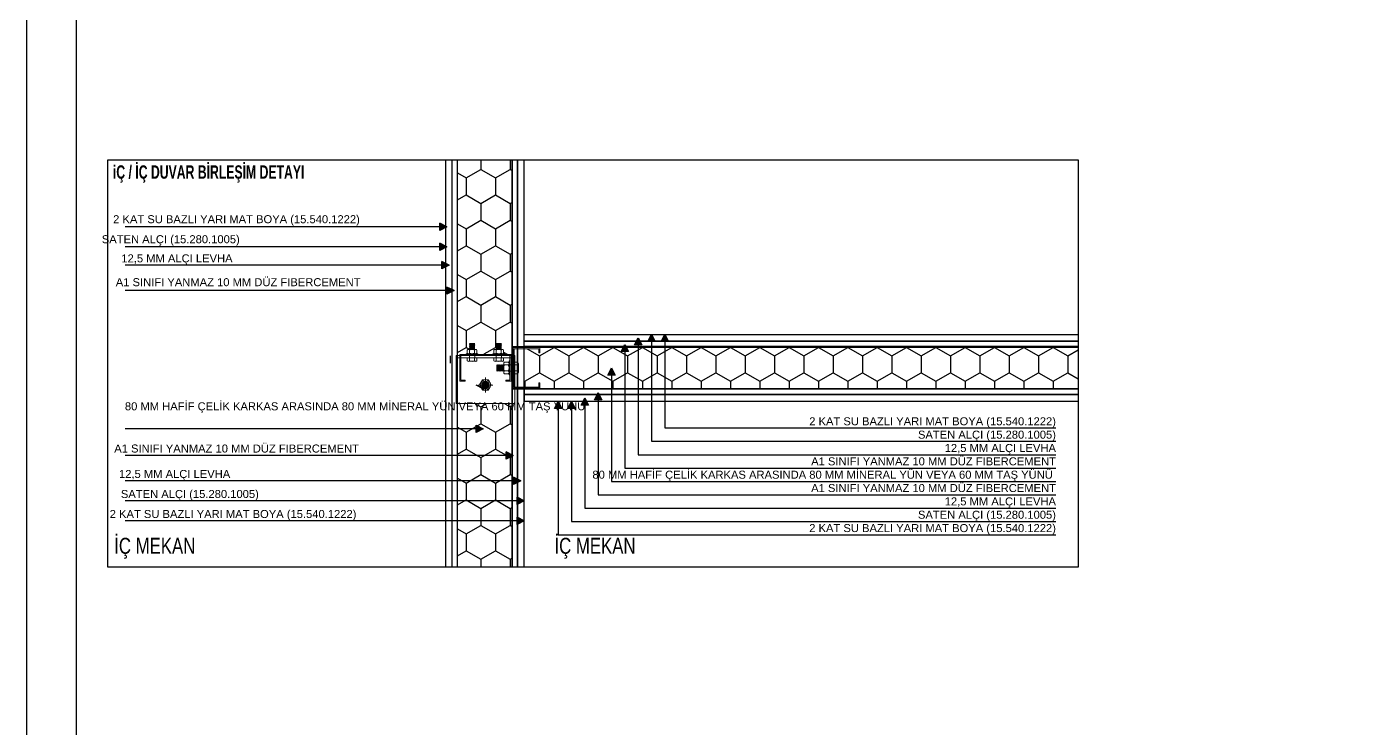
# Model space of a CAD drawing. Header units: centimetres. Extents: x -373760 to 14750, y -122502 to 29584.
# Drawn here: x -182437 to -178433, y -75010 to -72890 of the extents above; entities that cross this region are included whole.
import ezdxf
from ezdxf.enums import TextEntityAlignment as Align

# ---------------------------------------------------------------- set-up
doc = ezdxf.new("R2010")
doc.units = ezdxf.units.CM
doc.linetypes.add('HIDDEN2', pattern=[0.1875, 0.125, -0.0625])
for name, color, linetype in [('02-KR', 130, 'Continuous'), ('CER', 4, 'Continuous'), ('Tarama', 253, 'Continuous')]:
    doc.layers.add(name, color=color, linetype=linetype)
for name, color, linetype, lineweight in [('Bolt', 7, 'Continuous', 0), ('fibercement', 101, 'Continuous', 0), ('Part', 1, 'Continuous', 0), ('Part_Hidden', 7, 'Continuous', 0), ('YAZI', 5, 'Continuous', 0), ('Z-DIMENSIONS', 1, 'Continuous', 0)]:
    doc.layers.add(name, color=color, linetype=linetype, lineweight=lineweight)
doc.styles.add('ROMANS', font='', dxfattribs={"width": 0.8})
doc.styles.add('TROMANS', font='arial.ttf', dxfattribs={"width": 0.75})
doc.styles.add('YAZI', font='arial.ttf', dxfattribs={"height": 34})
doc.styles.get('ROMANS').set_extended_font_data('VNI-Avo')

# ---------------------------------------------------------------- blocks, each defined once
blk = doc.blocks.new('*A499')
at = {"layer": 'Bolt'}
blk.add_hatch(color=256, dxfattribs=at).paths.add_polyline_path([(109.1, 229.4), (109.1, 229.5), (109.1, 229.6), (109.1, 229.7), (109.1, 229.8), (109.1, 229.9), (109.2, 229.9), (109.2, 230), (109.2, 230.1), (109.2, 230.2), (109.2, 230.3), (109.2, 230.4), (109.2, 230.5), (109.2, 230.5), (109.2, 230.6), (109.3, 230.7), (109.3, 230.8), (109.3, 230.9), (109.3, 231), (109.3, 231), (109.4, 231.1), (109.4, 231.2), (109.4, 231.3), (109.4, 231.4), (109.5, 231.5), (109.5, 231.5), (109.5, 231.6), (109.5, 231.7), (109.6, 231.8), (109.6, 231.9), (109.6, 231.9), (109.7, 232), (109.7, 232.1), (109.7, 232.2), (109.8, 232.3), (109.8, 232.3), (109.8, 232.4), (109.9, 232.5), (109.9, 232.6), (110, 232.6), (110, 232.7), (110, 232.8), (110.1, 232.9), (110.1, 232.9), (110.2, 233), (110.2, 233.1), (110.3, 233.2), (110.3, 233.2), (110.4, 233.3), (110.4, 233.4), (110.5, 233.4), (110.5, 233.5), (110.6, 233.6), (110.6, 233.7), (110.7, 233.7), (110.7, 233.8), (110.8, 233.9), (110.8, 233.9), (110.9, 234), (110.9, 234), (111, 234.1), (111.1, 234.2), (111.1, 234.2), (111.2, 234.3), (111.2, 234.4), (111.3, 234.4), (111.4, 234.5), (111.4, 234.5), (111.5, 234.6), (111.6, 234.6), (111.6, 234.7), (111.7, 234.8), (111.8, 234.8), (111.8, 234.9), (111.9, 234.9), (112, 235), (112, 235), (112.1, 235.1), (112.2, 235.1), (112.2, 235.2), (112.3, 235.2), (112.4, 235.3), (112.5, 235.3), (112.5, 235.4), (112.6, 235.4), (112.7, 235.4), (112.8, 235.5), (112.8, 235.5), (112.9, 235.6), (113, 235.6), (113.1, 235.6), (113.1, 235.7), (113.2, 235.7), (113.3, 235.7), (113.4, 235.8), (113.4, 235.8), (113.5, 235.8), (113.6, 235.9), (113.7, 235.9), (113.8, 235.9), (113.9, 236), (113.9, 236), (114, 236), (114.1, 236), (114.2, 236.1), (114.3, 236.1), (114.3, 236.1), (114.4, 236.1), (114.5, 236.2), (114.6, 236.2), (114.7, 236.2), (114.8, 236.2), (114.8, 236.2), (114.9, 236.2), (115, 236.3), (115.1, 236.3), (115.2, 236.3), (115.3, 236.3), (115.4, 236.3), (115.4, 236.3), (115.5, 236.3), (115.6, 236.3), (115.7, 236.3), (115.8, 236.3), (115.9, 236.3), (116, 236.3), (116, 236.3), (116.1, 236.3), (116.2, 236.3), (116.3, 236.3), (116.4, 236.3), (116.5, 236.3), (116.6, 236.3), (116.6, 236.3), (116.7, 236.3), (116.8, 236.3), (116.9, 236.3), (117, 236.3), (117.1, 236.3), (117.2, 236.3), (117.2, 236.3), (117.3, 236.2), (117.4, 236.2), (117.5, 236.2), (117.6, 236.2), (117.7, 236.2), (117.7, 236.2), (117.8, 236.1), (117.9, 236.1), (118, 236.1), (118.1, 236.1), (118.2, 236), (118.2, 236), (118.3, 236), (118.4, 236), (118.5, 235.9), (118.6, 235.9), (118.6, 235.9), (118.7, 235.8), (118.8, 235.8), (118.9, 235.8), (119, 235.7), (119, 235.7), (119.1, 235.7), (119.2, 235.6), (119.3, 235.6), (119.4, 235.6), (119.4, 235.5), (119.5, 235.5), (119.6, 235.4), (119.7, 235.4), (119.7, 235.4), (119.8, 235.3), (119.9, 235.3), (119.9, 235.2), (120, 235.2), (120.1, 235.1), (120.2, 235.1), (120.2, 235), (120.3, 235), (120.4, 234.9), (120.4, 234.9), (120.5, 234.8), (120.6, 234.8), (120.6, 234.7), (120.7, 234.6), (120.8, 234.6), (120.8, 234.5), (120.9, 234.5), (121, 234.4), (121, 234.4), (121.1, 234.3), (121.1, 234.2), (121.2, 234.2), (121.3, 234.1), (121.3, 234), (121.4, 234), (121.4, 233.9), (121.5, 233.9), (121.5, 233.8), (121.6, 233.7), (121.6, 233.7), (121.7, 233.6), (121.8, 233.5), (121.8, 233.4), (121.9, 233.4), (121.9, 233.3), (121.9, 233.2), (122, 233.2), (122, 233.1), (122.1, 233), (122.1, 232.9), (122.2, 232.9), (122.2, 232.8), (122.3, 232.7), (122.3, 232.6), (122.3, 232.6), (122.4, 232.5), (122.4, 232.4), (122.5, 232.3), (122.5, 232.3), (122.5, 232.2), (122.6, 232.1), (122.6, 232), (122.6, 231.9), (122.7, 231.9), (122.7, 231.8), (122.7, 231.7), (122.7, 231.6), (122.8, 231.5), (122.8, 231.5), (122.8, 231.4), (122.9, 231.3), (122.9, 231.2), (122.9, 231.1), (122.9, 231), (122.9, 231), (123, 230.9), (123, 230.8), (123, 230.7), (123, 230.6), (123, 230.5), (123, 230.5), (123.1, 230.4), (123.1, 230.3), (123.1, 230.2), (123.1, 230.1), (123.1, 230), (123.1, 229.9), (123.1, 229.9), (123.1, 229.8), (123.1, 229.7), (123.1, 229.6), (123.1, 229.5), (123.1, 229.4), (123.1, 229.3), (123.1, 229.3), (123.1, 229.2), (123.1, 229.1), (123.1, 229), (123.1, 228.9), (123.1, 228.8), (123.1, 228.7), (123.1, 228.7), (123.1, 228.6), (123.1, 228.5), (123.1, 228.4), (123.1, 228.3), (123, 228.2), (123, 228.2), (123, 228.1), (123, 228), (123, 227.9), (123, 227.8), (122.9, 227.7), (122.9, 227.6), (122.9, 227.6), (122.9, 227.5), (122.9, 227.4), (122.8, 227.3), (122.8, 227.2), (122.8, 227.2), (122.7, 227.1), (122.7, 227), (122.7, 226.9), (122.7, 226.8), (122.6, 226.7), (122.6, 226.7), (122.6, 226.6), (122.5, 226.5), (122.5, 226.4), (122.5, 226.4), (122.4, 226.3), (122.4, 226.2), (122.3, 226.1), (122.3, 226), (122.3, 226), (122.2, 225.9), (122.2, 225.8), (122.1, 225.7), (122.1, 225.7), (122, 225.6), (122, 225.5), (121.9, 225.5), (121.9, 225.4), (121.9, 225.3), (121.8, 225.2), (121.8, 225.2), (121.7, 225.1), (121.6, 225), (121.6, 225), (121.5, 224.9), (121.5, 224.8), (121.4, 224.8), (121.4, 224.7), (121.3, 224.6), (121.3, 224.6), (121.2, 224.5), (121.1, 224.5), (121.1, 224.4), (121, 224.3), (121, 224.3), (120.9, 224.2), (120.8, 224.2), (120.8, 224.1), (120.7, 224), (120.6, 224), (120.6, 223.9), (120.5, 223.9), (120.4, 223.8), (120.4, 223.8), (120.3, 223.7), (120.2, 223.7), (120.2, 223.6), (120.1, 223.6), (120, 223.5), (119.9, 223.5), (119.9, 223.4), (119.8, 223.4), (119.7, 223.3), (119.7, 223.3), (119.6, 223.3), (119.5, 223.2), (119.4, 223.2), (119.4, 223.1), (119.3, 223.1), (119.2, 223.1), (119.1, 223), (119, 223), (119, 222.9), (118.9, 222.9), (118.8, 222.9), (118.7, 222.8), (118.6, 222.8), (118.6, 222.8), (118.5, 222.8), (118.4, 222.7), (118.3, 222.7), (118.2, 222.7), (118.2, 222.6), (118.1, 222.6), (118, 222.6), (117.9, 222.6), (117.8, 222.6), (117.7, 222.5), (117.7, 222.5), (117.6, 222.5), (117.5, 222.5), (117.4, 222.5), (117.3, 222.4), (117.2, 222.4), (117.2, 222.4), (117.1, 222.4), (117, 222.4), (116.9, 222.4), (116.8, 222.4), (116.7, 222.4), (116.6, 222.4), (116.6, 222.4), (116.5, 222.4), (116.4, 222.4), (116.3, 222.3), (116.2, 222.3), (116.1, 222.3), (116, 222.3), (116, 222.3), (115.9, 222.4), (115.8, 222.4), (115.7, 222.4), (115.6, 222.4), (115.5, 222.4), (115.4, 222.4), (115.4, 222.4), (115.3, 222.4), (115.2, 222.4), (115.1, 222.4), (115, 222.4), (114.9, 222.4), (114.8, 222.5), (114.8, 222.5), (114.7, 222.5), (114.6, 222.5), (114.5, 222.5), (114.4, 222.6), (114.3, 222.6), (114.3, 222.6), (114.2, 222.6), (114.1, 222.6), (114, 222.7), (113.9, 222.7), (113.9, 222.7), (113.8, 222.8), (113.7, 222.8), (113.6, 222.8), (113.5, 222.8), (113.4, 222.9), (113.4, 222.9), (113.3, 222.9), (113.2, 223), (113.1, 223), (113.1, 223.1), (113, 223.1), (112.9, 223.1), (112.8, 223.2), (112.8, 223.2), (112.7, 223.3), (112.6, 223.3), (112.5, 223.3), (112.5, 223.4), (112.4, 223.4), (112.3, 223.5), (112.2, 223.5), (112.2, 223.6), (112.1, 223.6), (112, 223.7), (112, 223.7), (111.9, 223.8), (111.8, 223.8), (111.8, 223.9), (111.7, 223.9), (111.6, 224), (111.6, 224), (111.5, 224.1), (111.4, 224.2), (111.4, 224.2), (111.3, 224.3), (111.2, 224.3), (111.2, 224.4), (111.1, 224.5), (111.1, 224.5), (111, 224.6), (110.9, 224.6), (110.9, 224.7), (110.8, 224.8), (110.8, 224.8), (110.7, 224.9), (110.7, 225), (110.6, 225), (110.6, 225.1), (110.5, 225.2), (110.5, 225.2), (110.4, 225.3), (110.4, 225.4), (110.3, 225.5), (110.3, 225.5), (110.2, 225.6), (110.2, 225.7), (110.1, 225.7), (110.1, 225.8), (110, 225.9), (110, 226), (110, 226), (109.9, 226.1), (109.9, 226.2), (109.8, 226.3), (109.8, 226.4), (109.8, 226.4), (109.7, 226.5), (109.7, 226.6), (109.7, 226.7), (109.6, 226.7), (109.6, 226.8), (109.6, 226.9), (109.5, 227), (109.5, 227.1), (109.5, 227.2), (109.5, 227.2), (109.4, 227.3), (109.4, 227.4), (109.4, 227.5), (109.4, 227.6), (109.3, 227.6), (109.3, 227.7), (109.3, 227.8), (109.3, 227.9), (109.3, 228), (109.2, 228.1), (109.2, 228.2), (109.2, 228.2), (109.2, 228.3), (109.2, 228.4), (109.2, 228.5), (109.2, 228.6), (109.2, 228.7), (109.2, 228.7), (109.1, 228.8), (109.1, 228.9), (109.1, 229), (109.1, 229.1), (109.1, 229.2), (109.1, 229.3), (109.1, 229.3)], flags=17)
at = {"layer": 'Bolt', "linetype": 'Continuous', "lineweight": 0}
for p, q in [((102.1, 229.3), (130.1, 229.3)), ((116.1, 215.3), (116.1, 243.3))]:
    blk.add_line(p, q, dxfattribs=at)
blk = doc.blocks.new('ankraj-1')
at = {"layer": 'Bolt', "color": 4}
for p, q in [((2206679.8, -2606756.1), (2206689.8, -2606756.1)), ((2206679.8, -2606756.1), (2206680.6, -2606756.7)), ((2206689.8, -2606757.4), (2206679.8, -2606756.1)), ((2206688.9, -2606756.7), (2206684.8, -2606756.1)), ((2206688.9, -2606756.7), (2206689.8, -2606756.1)), ((2206729.8, -2606756.1), (2206739.8, -2606756.1)), ((2206729.8, -2606756.1), (2206730.6, -2606756.7)), ((2206739.8, -2606757.4), (2206729.8, -2606756.1)), ((2206738.9, -2606756.7), (2206734.8, -2606756.1)), ((2206738.9, -2606756.7), (2206739.8, -2606756.1)), ((2206673.9, -2606775.3), (2206695.6, -2606775.3)), ((2206673.9, -2606776.6), (2206673.9, -2606775.3)), ((2206673.9, -2606776.6), (2206695.6, -2606776.6)), ((2206675.6, -2606774), (2206675.6, -2606768.1)), ((2206677.9, -2606766.9), (2206691.7, -2606766.9)), ((2206677.9, -2606766.9), (2206691.7, -2606766.9)), ((2206677.9, -2606775.2), (2206691.7, -2606775.2)), ((2206680.6, -2606756.7), (2206679.8, -2606757.4)), ((2206679.8, -2606757.4), (2206680.6, -2606758.1)), ((2206679.8, -2606757.4), (2206689.8, -2606758.7)), ((2206680.6, -2606758.1), (2206679.8, -2606758.7)), ((2206679.8, -2606758.7), (2206680.6, -2606759.4)), ((2206689.8, -2606760.1), (2206679.8, -2606758.7)), ((2206680.6, -2606759.4), (2206679.8, -2606760.1)), ((2206679.8, -2606760.1), (2206680.6, -2606760.7)), ((2206679.8, -2606760.1), (2206689.8, -2606761.4)), ((2206680.6, -2606760.7), (2206679.8, -2606761.4)), ((2206679.8, -2606761.4), (2206680.6, -2606762.1)), ((2206689.8, -2606762.7), (2206679.8, -2606761.4)), ((2206680.6, -2606762.1), (2206679.8, -2606762.7)), ((2206679.8, -2606762.7), (2206680.6, -2606763.4)), ((2206679.8, -2606762.7), (2206689.8, -2606764.1)), ((2206680.6, -2606763.4), (2206679.8, -2606764.1)), ((2206679.8, -2606764.1), (2206680.6, -2606764.7)), ((2206689.8, -2606765.4), (2206679.8, -2606764.1)), ((2206680.6, -2606764.7), (2206679.8, -2606765.4)), ((2206679.8, -2606765.4), (2206680.6, -2606766.1)), ((2206679.8, -2606765.4), (2206689.8, -2606766.7)), ((2206680.6, -2606766.1), (2206679.8, -2606766.7)), ((2206679.8, -2606766.7), (2206680, -2606766.9)), ((2206679.8, -2606775.3), (2206679.8, -2606775.2)), ((2206679.8, -2606782.6), (2206679.8, -2606776.6)), ((2206680.2, -2606774), (2206680.2, -2606768.1)), ((2206680.6, -2606756.7), (2206688.9, -2606758.1)), ((2206688.9, -2606759.4), (2206680.6, -2606758.1)), ((2206680.6, -2606759.4), (2206688.9, -2606760.7)), ((2206688.9, -2606762.1), (2206680.6, -2606760.7)), ((2206680.6, -2606762.1), (2206688.9, -2606763.4)), ((2206688.9, -2606764.7), (2206680.6, -2606763.4)), ((2206680.6, -2606764.7), (2206688.9, -2606766.1)), ((2206680.6, -2606766.1), (2206685.8, -2606766.9)), ((2206688.9, -2606756.7), (2206689.8, -2606757.4)), ((2206689.8, -2606757.4), (2206688.9, -2606758.1)), ((2206688.9, -2606758.1), (2206689.8, -2606758.7)), ((2206689.8, -2606758.7), (2206688.9, -2606759.4)), ((2206688.9, -2606759.4), (2206689.8, -2606760.1)), ((2206689.8, -2606760.1), (2206688.9, -2606760.7)), ((2206688.9, -2606760.7), (2206689.8, -2606761.4)), ((2206689.8, -2606761.4), (2206688.9, -2606762.1)), ((2206688.9, -2606762.1), (2206689.8, -2606762.7)), ((2206689.8, -2606762.7), (2206688.9, -2606763.4)), ((2206688.9, -2606763.4), (2206689.8, -2606764.1)), ((2206689.8, -2606764.1), (2206688.9, -2606764.7)), ((2206688.9, -2606764.7), (2206689.8, -2606765.4)), ((2206689.8, -2606765.4), (2206688.9, -2606766.1)), ((2206688.9, -2606766.1), (2206689.8, -2606766.7)), ((2206689.4, -2606768.1), (2206689.4, -2606774)), ((2206689.8, -2606766.7), (2206689.6, -2606766.9)), ((2206689.8, -2606775.3), (2206689.8, -2606775.2)), ((2206689.8, -2606782.6), (2206689.8, -2606776.6)), ((2206693.9, -2606768.1), (2206693.9, -2606774)), ((2206695.6, -2606776.6), (2206695.6, -2606775.3)), ((2206723.9, -2606775.3), (2206745.6, -2606775.3)), ((2206723.9, -2606776.6), (2206723.9, -2606775.3)), ((2206723.9, -2606776.6), (2206745.6, -2606776.6)), ((2206725.6, -2606774), (2206725.6, -2606768.1)), ((2206727.9, -2606766.9), (2206741.7, -2606766.9)), ((2206727.9, -2606766.9), (2206741.7, -2606766.9)), ((2206727.9, -2606775.2), (2206741.7, -2606775.2)), ((2206730.6, -2606756.7), (2206729.8, -2606757.4)), ((2206729.8, -2606757.4), (2206730.6, -2606758.1)), ((2206729.8, -2606757.4), (2206739.8, -2606758.7)), ((2206730.6, -2606758.1), (2206729.8, -2606758.7)), ((2206729.8, -2606758.7), (2206730.6, -2606759.4)), ((2206739.8, -2606760.1), (2206729.8, -2606758.7)), ((2206730.6, -2606759.4), (2206729.8, -2606760.1)), ((2206729.8, -2606760.1), (2206730.6, -2606760.7)), ((2206729.8, -2606760.1), (2206739.8, -2606761.4)), ((2206730.6, -2606760.7), (2206729.8, -2606761.4)), ((2206729.8, -2606761.4), (2206730.6, -2606762.1)), ((2206739.8, -2606762.7), (2206729.8, -2606761.4)), ((2206730.6, -2606762.1), (2206729.8, -2606762.7)), ((2206729.8, -2606762.7), (2206730.6, -2606763.4)), ((2206729.8, -2606762.7), (2206739.8, -2606764.1)), ((2206730.6, -2606763.4), (2206729.8, -2606764.1)), ((2206729.8, -2606764.1), (2206730.6, -2606764.7)), ((2206739.8, -2606765.4), (2206729.8, -2606764.1)), ((2206730.6, -2606764.7), (2206729.8, -2606765.4)), ((2206729.8, -2606765.4), (2206730.6, -2606766.1)), ((2206729.8, -2606765.4), (2206739.8, -2606766.7)), ((2206730.6, -2606766.1), (2206729.8, -2606766.7)), ((2206729.8, -2606766.7), (2206730, -2606766.9)), ((2206729.8, -2606775.3), (2206729.8, -2606775.2)), ((2206729.8, -2606782.6), (2206729.8, -2606776.6)), ((2206730.2, -2606774), (2206730.2, -2606768.1)), ((2206730.6, -2606756.7), (2206738.9, -2606758.1)), ((2206738.9, -2606759.4), (2206730.6, -2606758.1)), ((2206730.6, -2606759.4), (2206738.9, -2606760.7)), ((2206738.9, -2606762.1), (2206730.6, -2606760.7)), ((2206730.6, -2606762.1), (2206738.9, -2606763.4)), ((2206738.9, -2606764.7), (2206730.6, -2606763.4)), ((2206730.6, -2606764.7), (2206738.9, -2606766.1)), ((2206730.6, -2606766.1), (2206735.8, -2606766.9)), ((2206738.9, -2606756.7), (2206739.8, -2606757.4)), ((2206739.8, -2606757.4), (2206738.9, -2606758.1)), ((2206738.9, -2606758.1), (2206739.8, -2606758.7)), ((2206739.8, -2606758.7), (2206738.9, -2606759.4)), ((2206738.9, -2606759.4), (2206739.8, -2606760.1)), ((2206739.8, -2606760.1), (2206738.9, -2606760.7)), ((2206738.9, -2606760.7), (2206739.8, -2606761.4)), ((2206739.8, -2606761.4), (2206738.9, -2606762.1)), ((2206738.9, -2606762.1), (2206739.8, -2606762.7)), ((2206739.8, -2606762.7), (2206738.9, -2606763.4)), ((2206738.9, -2606763.4), (2206739.8, -2606764.1)), ((2206739.8, -2606764.1), (2206738.9, -2606764.7)), ((2206738.9, -2606764.7), (2206739.8, -2606765.4)), ((2206739.8, -2606765.4), (2206738.9, -2606766.1)), ((2206738.9, -2606766.1), (2206739.8, -2606766.7)), ((2206739.4, -2606768.1), (2206739.4, -2606774)), ((2206739.8, -2606766.7), (2206739.6, -2606766.9)), ((2206739.8, -2606775.3), (2206739.8, -2606775.2)), ((2206739.8, -2606782.6), (2206739.8, -2606776.6)), ((2206743.9, -2606768.1), (2206743.9, -2606774)), ((2206745.6, -2606776.6), (2206745.6, -2606775.3)), ((2206675.6, -2606788.1), (2206675.6, -2606782.6)), ((2206675.6, -2606782.6), (2206693.9, -2606782.6)), ((2206677.9, -2606789.3), (2206691.7, -2606789.3)), ((2206680.2, -2606788.1), (2206680.2, -2606782.6)), ((2206689.4, -2606788.1), (2206689.4, -2606782.6)), ((2206693.9, -2606782.6), (2206693.9, -2606788.1)), ((2206725.6, -2606788.1), (2206725.6, -2606782.6)), ((2206725.6, -2606782.6), (2206743.9, -2606782.6)), ((2206727.9, -2606789.3), (2206741.7, -2606789.3)), ((2206730.2, -2606788.1), (2206730.2, -2606782.6)), ((2206739.4, -2606788.1), (2206739.4, -2606782.6)), ((2206743.9, -2606782.6), (2206743.9, -2606788.1))]:
    blk.add_line(p, q, dxfattribs=at)
at = {"layer": 'Bolt', "color": 2}
blk.add_lwpolyline([(2206704.3, -2606824.1), (2206698.8, -2606833.6), (2206704.3, -2606843.2), (2206715.3, -2606843.2), (2206720.8, -2606833.6), (2206715.3, -2606824.1)], close=True, dxfattribs=at)
for radius in [9.53, 5.5]:
    blk.add_circle((2206709.8, -2606833.6), radius, dxfattribs=at)
at = {"layer": 'Bolt', "color": 2, "linetype": 'Continuous', "lineweight": 0}
blk.add_circle((2206709.8, -2606833.6), 7, dxfattribs=at)
at = {"layer": 'Bolt', "color": 4}
for centre, radius, start, end in [((2206677.9, -2606769.6), 2.73, 32.7791, 147.2209), ((2206677.9, -2606772.5), 2.73, 212.7791, 327.2209), ((2206684.8, -2606775.9), 9.03, 59.4898, 120.5102), ((2206684.8, -2606766.2), 9.03, 239.4898, 300.5102), ((2206691.7, -2606769.6), 2.73, 32.7791, 147.2209), ((2206691.7, -2606772.5), 2.73, 212.7791, 327.2209), ((2206727.9, -2606769.6), 2.73, 32.7791, 147.2209), ((2206727.9, -2606772.5), 2.73, 212.7791, 327.2209), ((2206734.8, -2606775.9), 9.03, 59.4898, 120.5102), ((2206734.8, -2606766.2), 9.03, 239.4898, 300.5102), ((2206741.7, -2606769.6), 2.73, 32.7791, 147.2209), ((2206741.7, -2606772.5), 2.73, 212.7791, 327.2209), ((2206677.9, -2606786.6), 2.73, 212.7791, 327.2209), ((2206684.8, -2606780.3), 9.03, 239.4898, 300.5102), ((2206691.7, -2606786.6), 2.73, 212.7791, 327.2209), ((2206727.9, -2606786.6), 2.73, 212.7791, 327.2209), ((2206734.8, -2606780.3), 9.03, 239.4898, 300.5102), ((2206741.7, -2606786.6), 2.73, 212.7791, 327.2209)]:
    blk.add_arc(centre, radius, start, end, dxfattribs=at)
at = {"layer": 'Bolt', "color": 2}
for start, end in [(30, 150), (210, 330)]:
    blk.add_arc((2206709.8, -2606833.6), 6, start, end, dxfattribs=at)
at = {"layer": 'Part', "color": 11, "linetype": 'Continuous', "lineweight": 9}
for p, q in [((2206654.8, -2606778.6), (2206654.8, -2606868.6)), ((2206764.8, -2606778.6), (2206654.8, -2606778.6)), ((2206764.8, -2606868.6), (2206764.8, -2606778.6)), ((2206654.8, -2606868.6), (2206764.8, -2606868.6))]:
    blk.add_line(p, q, dxfattribs=at)
at = {"layer": 'Part_Hidden', "color": 20, "linetype": 'HIDDEN2', "lineweight": 9}
blk.add_line((2206654.8, -2606782.6), (2206764.8, -2606782.6), dxfattribs=at)
at = {"lineweight": 0}
blk.add_blockref('*A499', (2206593.7, -2607063), dxfattribs=at)

msp = doc.modelspace()

# ---------------------------------------------------------------- hatches: boundary and pattern name
h = msp.add_hatch(color=256)
h.dxf.hatch_style = 1
h.paths.add_polyline_path([(-181187.59, -73483.81), (-181187.59, -73505.66), (-181175.19, -73499.34), (-181180.55, -73487.4)])
h.paths.add_polyline_path([(-181180.55, -73487.4), (-181175.19, -73499.34), (-181166.17, -73494.74)])
h = msp.add_hatch(color=256)
h.dxf.hatch_style = 1
h.paths.add_polyline_path([(-181187.59, -73544.27), (-181187.59, -73566.12), (-181175.19, -73559.8), (-181180.55, -73547.86)])
h.paths.add_polyline_path([(-181180.55, -73547.86), (-181175.19, -73559.8), (-181166.17, -73555.2)])
h = msp.add_hatch(color=256)
h.dxf.hatch_style = 1
h.paths.add_polyline_path([(-181181.31, -73600.09), (-181181.31, -73621.94), (-181168.9, -73615.62), (-181174.27, -73603.68)])
h.paths.add_polyline_path([(-181174.27, -73603.68), (-181168.9, -73615.62), (-181159.89, -73611.02)])
h = msp.add_hatch(color=256)
h.dxf.hatch_style = 1
h.paths.add_polyline_path([(-181166.37, -73676.88), (-181166.37, -73698.74), (-181153.96, -73692.41), (-181159.33, -73680.48)])
h.paths.add_polyline_path([(-181159.33, -73680.48), (-181153.96, -73692.41), (-181144.95, -73687.81)])
h = msp.add_hatch(color=256)
h.dxf.hatch_style = 1
h.paths.add_polyline_path([(-180639.76, -73871.97), (-180617.9, -73871.97), (-180624.23, -73859.57), (-180636.17, -73864.93)])
h.paths.add_polyline_path([(-180636.17, -73864.93), (-180624.23, -73859.57), (-180628.83, -73850.55)])
h = msp.add_hatch(color=256)
h.dxf.hatch_style = 1
h.paths.add_polyline_path([(-180599.45, -73851.82), (-180577.6, -73851.82), (-180583.93, -73839.42), (-180595.86, -73844.78)])
h.paths.add_polyline_path([(-180595.86, -73844.78), (-180583.93, -73839.42), (-180588.53, -73830.4)])
h = msp.add_hatch(color=256)
h.dxf.hatch_style = 1
h.paths.add_polyline_path([(-180559.15, -73841.74), (-180537.29, -73841.74), (-180543.62, -73829.34), (-180555.56, -73834.7)])
h.paths.add_polyline_path([(-180555.56, -73834.7), (-180543.62, -73829.34), (-180548.22, -73820.32)])
h = msp.add_hatch(color=256)
h.dxf.hatch_style = 1
h.paths.add_polyline_path([(-180518.84, -73841.74), (-180496.99, -73841.74), (-180503.31, -73829.34), (-180515.25, -73834.7)])
h.paths.add_polyline_path([(-180515.25, -73834.7), (-180503.31, -73829.34), (-180507.91, -73820.32)])
h = msp.add_hatch(color=256)
h.dxf.hatch_style = 1
h.paths.add_polyline_path([(-180680.07, -73942.51), (-180658.21, -73942.51), (-180664.54, -73930.11), (-180676.48, -73935.47)])
h.paths.add_polyline_path([(-180676.48, -73935.47), (-180664.54, -73930.11), (-180669.14, -73921.09)])
h = msp.add_hatch(color=256)
h.dxf.hatch_style = 1
h.paths.add_polyline_path([(-180760.68, -74033.2), (-180738.82, -74033.2), (-180745.15, -74020.79), (-180757.09, -74026.16)])
h.paths.add_polyline_path([(-180757.09, -74026.16), (-180745.15, -74020.79), (-180749.75, -74011.78)])
h = msp.add_hatch(color=256)
h.dxf.hatch_style = 1
h.paths.add_polyline_path([(-180720.37, -74017.08), (-180698.52, -74017.08), (-180704.85, -74004.67), (-180716.78, -74010.04)])
h.paths.add_polyline_path([(-180716.78, -74010.04), (-180704.85, -74004.67), (-180709.45, -73995.66)])
h = msp.add_hatch(color=256)
h.dxf.hatch_style = 1
h.paths.add_polyline_path([(-180841.29, -74043.27), (-180819.44, -74043.27), (-180825.76, -74030.87), (-180837.7, -74036.24)])
h.paths.add_polyline_path([(-180837.7, -74036.24), (-180825.76, -74030.87), (-180830.36, -74021.86)])
h = msp.add_hatch(color=256)
h.dxf.hatch_style = 1
h.paths.add_polyline_path([(-180800.99, -74043.27), (-180779.13, -74043.27), (-180785.46, -74030.87), (-180797.39, -74036.24)])
h.paths.add_polyline_path([(-180797.39, -74036.24), (-180785.46, -74030.87), (-180790.06, -74021.86)])
h = msp.add_hatch(color=256)
h.dxf.hatch_style = 1
h.paths.add_polyline_path([(-181078.46, -74094.2), (-181078.46, -74116.06), (-181066.06, -74109.73), (-181071.42, -74097.8)])
h.paths.add_polyline_path([(-181071.42, -74097.8), (-181066.06, -74109.73), (-181057.04, -74105.13)])
h = msp.add_hatch(color=256)
h.dxf.hatch_style = 1
h.paths.add_polyline_path([(-180987.27, -74174.34), (-180987.27, -74196.19), (-180974.87, -74189.87), (-180980.23, -74177.93)])
h.paths.add_polyline_path([(-180980.23, -74177.93), (-180974.87, -74189.87), (-180965.85, -74185.27)])
h = msp.add_hatch(color=256)
h.dxf.hatch_style = 1
h.paths.add_polyline_path([(-180964.74, -74251.13), (-180964.74, -74272.99), (-180952.34, -74266.66), (-180957.7, -74254.73)])
h.paths.add_polyline_path([(-180957.7, -74254.73), (-180952.34, -74266.66), (-180943.32, -74262.06)])
h = msp.add_hatch(color=256)
h.dxf.hatch_style = 1
h.paths.add_polyline_path([(-180954.62, -74311.59), (-180954.62, -74333.45), (-180942.22, -74327.12), (-180947.58, -74315.18)])
h.paths.add_polyline_path([(-180947.58, -74315.18), (-180942.22, -74327.12), (-180933.2, -74322.52)])
h = msp.add_hatch(color=256)
h.dxf.hatch_style = 1
h.paths.add_polyline_path([(-180954.62, -74372.05), (-180954.62, -74393.91), (-180942.22, -74387.58), (-180947.58, -74375.64)])
h.paths.add_polyline_path([(-180947.58, -74375.64), (-180942.22, -74387.58), (-180933.2, -74382.98)])
at = {"layer": 'Tarama', "ltscale": 3}
h = msp.add_hatch(dxfattribs=at)
h.set_pattern_fill('HONEY', color=256, scale=16.122465, angle=270)
h.set_pattern_definition([(270, (-232221.454, -64978.03), (44.330823, -76.78324), [51.18883, -102.37765]), (30, (-232221.454, -64978.03), (44.330824, 76.78324), [51.18883, -102.37765]), (330, (-232221.454, -64978.03), (88.661647, -2e-07), [-102.37765, 51.18883])])
h.paths.add_polyline_path([(-180628.83, -73871.97), (-180639.76, -73871.97), (-180633.15, -73859.02), (-180885.64, -73859.02), (-180885.64, -73875.95), (-180888.86, -73875.95), (-180888.86, -73863.05), (-180933.2, -73863.05), (-180933.2, -73979.13), (-180888.86, -73979.13), (-180888.86, -73966.23), (-180885.64, -73966.23), (-180885.64, -73983.16), (-180669.14, -73983.16), (-180669.14, -73942.51), (-180680.07, -73942.51), (-180669.14, -73921.09), (-180658.21, -73942.51), (-180669.14, -73942.51), (-180669.14, -73983.16), (-180628.83, -73983.16)])
h.paths.add_polyline_path([(-180588.53, -73859.02), (-180624.51, -73859.02), (-180617.9, -73871.97), (-180628.83, -73871.97), (-180628.83, -73983.16), (-180588.53, -73983.16)])
h.paths.add_polyline_path([(-180548.22, -73859.02), (-180588.53, -73859.02), (-180588.53, -73983.16), (-180548.22, -73983.16)])
h.paths.add_polyline_path([(-180507.91, -73859.02), (-180548.22, -73859.02), (-180548.22, -73983.16), (-180507.91, -73983.16)])
h.paths.add_polyline_path([(-179259, -73859.02), (-180507.91, -73859.02), (-180507.91, -73983.16), (-179259, -73983.16)])
h.paths.add_polyline_path([(-180969.48, -74029.11), (-181133.93, -74029.11), (-181133.93, -74105.13), (-181078.46, -74105.13), (-181078.46, -74094.2), (-181057.04, -74105.13), (-181078.46, -74116.06), (-181078.46, -74105.13), (-181133.93, -74105.13), (-181133.93, -74185.27), (-180987.27, -74185.27), (-180987.27, -74174.34), (-180969.48, -74183.42)])
h.paths.add_polyline_path([(-180969.48, -74187.12), (-180987.27, -74196.19), (-180987.27, -74185.27), (-181133.93, -74185.27), (-181133.93, -74262.06), (-180969.48, -74262.06)])
h.paths.add_polyline_path([(-180969.48, -74262.06), (-181133.93, -74262.06), (-181133.93, -74523.09), (-180969.48, -74523.09)])
h.paths.add_polyline_path([(-180969.48, -73292.79), (-181133.93, -73292.79), (-181133.93, -73884.01), (-181127.48, -73884.01), (-181127.48, -73880.78), (-181107.86, -73880.78), (-181107.86, -73878.63), (-181101.48, -73878.49, -0.254994), (-181105.17, -73876.48), (-181105.17, -73867.07, -0.254994), (-181101.48, -73865.06), (-181098.79, -73865.06), (-181097.11, -73863.72), (-181098.46, -73862.64), (-181097.11, -73861.57), (-181098.46, -73860.49), (-181097.11, -73859.42), (-181098.46, -73858.34), (-181097.11, -73857.27), (-181098.46, -73856.19), (-181097.11, -73855.12), (-181098.46, -73854.04), (-181097.11, -73852.97), (-181098.46, -73851.89), (-181097.11, -73850.82), (-181098.46, -73849.74), (-181097.11, -73848.67), (-181098.46, -73847.59), (-181082.33, -73847.59), (-181083.68, -73848.67), (-181082.33, -73849.74), (-181082.33, -73854.04), (-181083.68, -73855.12), (-181082.33, -73856.19), (-181082.33, -73860.49), (-181083.68, -73861.57), (-181082.33, -73862.64), (-181083.68, -73863.72), (-181082, -73865.06), (-181079.31, -73865.06, -0.254994), (-181075.62, -73867.07), (-181075.62, -73878.63), (-181072.93, -73878.63), (-181027.25, -73879.61), (-181027.25, -73878.63), (-181020.87, -73878.49, -0.254994), (-181024.56, -73876.48), (-181024.56, -73867.07, -0.254994), (-181020.87, -73865.06), (-181018.18, -73865.06), (-181016.5, -73863.72), (-181017.84, -73862.64), (-181016.5, -73861.57), (-181017.84, -73860.49), (-181016.5, -73859.42), (-181017.84, -73858.34), (-181016.5, -73857.27), (-181017.84, -73856.19), (-181016.5, -73855.12), (-181017.84, -73854.04), (-181016.5, -73852.97), (-181017.84, -73851.89), (-181016.5, -73850.82), (-181017.84, -73849.74), (-181016.5, -73848.67), (-181017.84, -73847.59), (-181001.72, -73847.59), (-181003.06, -73848.67), (-181001.72, -73849.74), (-181001.72, -73854.04), (-181003.06, -73855.12), (-181001.72, -73856.19), (-181001.72, -73860.49), (-181003.06, -73861.57), (-181001.72, -73862.64), (-181003.06, -73863.72), (-181001.39, -73865.06), (-180998.7, -73865.06, -0.254994), (-180995, -73867.07), (-180995, -73878.63), (-180992.32, -73878.63), (-180972.7, -73880.78), (-180972.7, -73884.01), (-180969.48, -73884.01)])
h.paths.add_polyline_path([(-181067.82, -73972.68), (-181058.96, -73957.32), (-181041.22, -73957.32), (-181032.35, -73972.68), (-181041.22, -73988.04), (-181058.96, -73988.04)], flags=16)
h.paths.add_polyline_path([(-181065.45, -73972.68, -1), (-181034.73, -73972.68, -1)], flags=16)
h.paths.add_polyline_path([(-181061.37, -73972.68, -1), (-181038.8, -73972.68, -1)], flags=0)
h.paths.add_polyline_path([(-181058.96, -73972.68, -1), (-181041.22, -73972.68, -1)], flags=0)

# ---------------------------------------------------------------- linework, layer by layer
for p, q in [((-181187.59, -73494.74), (-182138.13, -73494.74)), ((-181166.17, -73494.74), (-181187.59, -73483.81)), ((-181187.59, -73505.66), (-181187.59, -73483.81)), ((-181166.17, -73494.74), (-181187.59, -73505.66)), ((-181187.59, -73555.2), (-182138.13, -73555.2)), ((-181166.17, -73555.2), (-181187.59, -73544.27)), ((-181187.59, -73566.12), (-181187.59, -73544.27)), ((-181166.17, -73555.2), (-181187.59, -73566.12)), ((-181181.31, -73611.02), (-182138.13, -73611.02)), ((-181159.89, -73611.02), (-181181.31, -73600.09)), ((-181181.31, -73621.94), (-181181.31, -73600.09)), ((-181159.89, -73611.02), (-181181.31, -73621.94)), ((-181166.37, -73687.81), (-182138.13, -73687.81)), ((-181144.95, -73687.81), (-181166.37, -73676.88)), ((-181166.37, -73698.74), (-181166.37, -73676.88)), ((-181144.95, -73687.81), (-181166.37, -73698.74)), ((-180628.83, -73850.55), (-180617.9, -73871.97)), ((-180577.6, -73851.82), (-180599.45, -73851.82)), ((-180588.53, -73830.4), (-180577.6, -73851.82)), ((-180537.29, -73841.74), (-180559.15, -73841.74)), ((-180548.22, -73820.32), (-180537.29, -73841.74)), ((-180507.91, -73820.32), (-180496.99, -73841.74)), ((-181155.34, -73906.69), (-181155.34, -73884.83)), ((-180617.9, -73871.97), (-180639.76, -73871.97)), ((-180669.14, -73921.09), (-180658.21, -73942.51)), ((-181057.04, -73984.21), (-181078.46, -73973.29)), ((-180658.21, -73942.51), (-180680.07, -73942.51)), ((-180749.75, -74011.78), (-180738.82, -74033.2)), ((-180709.45, -73995.66), (-180698.52, -74017.08)), ((-180819.44, -74043.27), (-180841.29, -74043.27)), ((-180830.36, -74021.86), (-180819.44, -74043.27)), ((-180779.13, -74043.27), (-180800.99, -74043.27)), ((-180790.06, -74021.86), (-180779.13, -74043.27)), ((-180738.82, -74033.2), (-180760.68, -74033.2)), ((-180698.52, -74017.08), (-180720.37, -74017.08)), ((-181078.46, -74116.06), (-181078.46, -74094.2)), ((-181078.46, -74105.13), (-182138.13, -74105.13)), ((-181057.04, -74105.13), (-181078.46, -74116.06)), ((-180965.85, -74185.27), (-180987.27, -74174.34)), ((-180987.27, -74196.19), (-180987.27, -74174.34)), ((-180987.27, -74185.27), (-182138.13, -74185.27)), ((-180965.85, -74185.27), (-180987.27, -74196.19)), ((-180943.32, -74262.06), (-180964.74, -74251.13)), ((-180964.74, -74272.99), (-180964.74, -74251.13)), ((-180964.74, -74262.06), (-182138.13, -74262.06)), ((-180943.32, -74262.06), (-180964.74, -74272.99)), ((-180954.62, -74322.52), (-182138.13, -74322.52)), ((-180933.2, -74322.52), (-180954.62, -74311.59)), ((-180954.62, -74333.45), (-180954.62, -74311.59)), ((-180933.2, -74322.52), (-180954.62, -74333.45)), ((-180933.2, -74382.98), (-180954.62, -74372.05)), ((-180954.62, -74393.91), (-180954.62, -74372.05)), ((-180954.62, -74382.98), (-182138.13, -74382.98)), ((-180933.2, -74382.98), (-180954.62, -74393.91))]:
    msp.add_line(p, q)
for points in [[(-182191, -73292.79), (-179259, -73292.79), (-179259, -74523.09), (-182191, -74523.09)], [(-181187.59, -73505.66), (-181187.59, -73483.81), (-181166.17, -73494.74)], [(-181187.59, -73566.12), (-181187.59, -73544.27), (-181166.17, -73555.2)], [(-181181.31, -73621.94), (-181181.31, -73600.09), (-181159.89, -73611.02)], [(-181166.37, -73698.74), (-181166.37, -73676.88), (-181144.95, -73687.81)], [(-180617.9, -73871.97), (-180639.76, -73871.97), (-180628.83, -73850.55)], [(-180577.6, -73851.82), (-180599.45, -73851.82), (-180588.53, -73830.4)], [(-180537.29, -73841.74), (-180559.15, -73841.74), (-180548.22, -73820.32)], [(-180496.99, -73841.74), (-180518.84, -73841.74), (-180507.91, -73820.32)], [(-180658.21, -73942.51), (-180680.07, -73942.51), (-180669.14, -73921.09)], [(-180738.82, -74033.2), (-180760.68, -74033.2), (-180749.75, -74011.78)], [(-180698.52, -74017.08), (-180720.37, -74017.08), (-180709.45, -73995.66)], [(-180819.44, -74043.27), (-180841.29, -74043.27), (-180830.36, -74021.86)], [(-180779.13, -74043.27), (-180800.99, -74043.27), (-180790.06, -74021.86)], [(-181078.46, -74116.06), (-181078.46, -74094.2), (-181057.04, -74105.13)], [(-180987.27, -74196.19), (-180987.27, -74174.34), (-180965.85, -74185.27)], [(-180964.74, -74272.99), (-180964.74, -74251.13), (-180943.32, -74262.06)], [(-180954.62, -74333.45), (-180954.62, -74311.59), (-180933.2, -74322.52)], [(-180954.62, -74393.91), (-180954.62, -74372.05), (-180933.2, -74382.98)]]:
    msp.add_lwpolyline(points, close=True)
at = {"color": 11}
for points in [[(-181170.2, -73292.79), (-181170.2, -74523.09)], [(-181150.05, -74523.09), (-181150.05, -73292.79)], [(-181133.93, -74523.09), (-181133.93, -73292.79)], [(-180969.48, -73292.79), (-180969.48, -74523.09)], [(-180953.35, -74523.09), (-180953.35, -73292.79)], [(-180953.35, -73292.79), (-180953.35, -74523.09)], [(-180933.2, -74523.09), (-180933.2, -73292.79)], [(-179259, -73840.48), (-180933.2, -73840.48), (-180933.2, -73820.32), (-179259, -73820.32)], [(-179259, -73856.6), (-180933.2, -73856.6), (-180933.2, -73840.48), (-179259, -73840.48)], [(-179259, -73985.58), (-180933.2, -73985.58), (-180933.2, -74001.7), (-179259, -74001.7)], [(-179259, -74001.7), (-180933.2, -74001.7), (-180933.2, -74021.86), (-179259, -74021.86)]]:
    msp.add_lwpolyline(points, dxfattribs=at)
for points in [[(-180588.53, -73851.82), (-180588.53, -74183.08), (-179326.41, -74183.08)], [(-180548.22, -73841.74), (-180548.22, -74142.77), (-179326.41, -74142.77)], [(-180507.91, -73841.74), (-180507.91, -74102.47), (-179326.41, -74102.47)], [(-180628.83, -73871.97), (-180628.83, -74223.39), (-179326.41, -74223.39)], [(-180669.14, -73942.51), (-180669.14, -74263.69), (-179326.41, -74263.69)], [(-180830.36, -74043.27), (-180830.36, -74424.92), (-179326.41, -74424.92)], [(-180790.06, -74043.27), (-180790.06, -74384.61), (-179326.41, -74384.61)], [(-180749.75, -74033.2), (-180749.75, -74344.31), (-179326.41, -74344.31)], [(-180709.45, -74017.08), (-180709.45, -74304), (-179326.41, -74304)]]:
    msp.add_lwpolyline(points)
at = {"layer": '02-KR'}
msp.add_lwpolyline([(-180969.48, -74523.09), (-180969.48, -73292.79)], dxfattribs=at)
at = {"layer": 'Bolt', "color": 3}
for p, q in [((-181015.75, -73930.76), (-181015.75, -73911.42)), ((-181014.46, -73913.03), (-181015.75, -73911.42)), ((-181013.17, -73911.42), (-181015.75, -73930.76)), ((-181015.75, -73930.76), (-181015.75, -73911.42)), ((-181014.46, -73913.03), (-181015.75, -73921.09)), ((-181015.75, -73930.76), (-181014.46, -73929.15)), ((-181014.46, -73913.03), (-181013.17, -73911.42)), ((-181014.46, -73929.15), (-181011.88, -73913.03)), ((-181014.46, -73929.15), (-181013.17, -73930.76)), ((-181013.17, -73911.42), (-181011.88, -73913.03)), ((-181013.17, -73930.76), (-181010.59, -73911.42)), ((-181013.17, -73930.76), (-181011.88, -73929.15)), ((-181011.88, -73913.03), (-181010.59, -73911.42)), ((-181009.3, -73913.03), (-181011.88, -73929.15)), ((-181011.88, -73929.15), (-181010.59, -73930.76)), ((-181010.59, -73911.42), (-181009.3, -73913.03)), ((-181008.01, -73911.42), (-181010.59, -73930.76)), ((-181010.59, -73930.76), (-181009.3, -73929.15)), ((-181009.3, -73913.03), (-181008.01, -73911.42)), ((-181009.3, -73929.15), (-181006.72, -73913.03)), ((-181009.3, -73929.15), (-181008.01, -73930.76)), ((-181008.01, -73911.42), (-181006.72, -73913.03)), ((-181008.01, -73930.76), (-181005.43, -73911.42)), ((-181008.01, -73930.76), (-181006.72, -73929.15)), ((-181006.72, -73913.03), (-181005.43, -73911.42)), ((-181004.14, -73913.03), (-181006.72, -73929.15)), ((-181006.72, -73929.15), (-181005.43, -73930.76)), ((-181005.43, -73911.42), (-181004.14, -73913.03)), ((-181002.85, -73911.42), (-181005.43, -73930.76)), ((-181005.43, -73930.76), (-181004.14, -73929.15)), ((-181004.14, -73913.03), (-181002.85, -73911.42)), ((-181004.14, -73929.15), (-181001.56, -73913.03)), ((-181004.14, -73929.15), (-181002.85, -73930.76)), ((-181002.85, -73911.42), (-181001.56, -73913.03)), ((-181002.85, -73930.76), (-181000.27, -73911.42)), ((-181002.85, -73930.76), (-181001.56, -73929.15)), ((-181001.56, -73913.03), (-181000.27, -73911.42)), ((-180998.98, -73913.03), (-181001.56, -73929.15)), ((-181001.56, -73929.15), (-181000.27, -73930.76)), ((-181000.27, -73911.42), (-180998.98, -73913.03)), ((-180997.69, -73911.42), (-181000.27, -73930.76)), ((-181000.27, -73930.76), (-180998.98, -73929.15)), ((-180998.98, -73913.03), (-180997.69, -73911.42)), ((-180998.98, -73929.15), (-180996.4, -73913.03)), ((-180998.98, -73929.15), (-180997.69, -73930.76)), ((-180997.69, -73911.42), (-180996.4, -73913.03)), ((-180997.69, -73930.76), (-180995.11, -73911.42)), ((-180997.69, -73930.76), (-180996.4, -73929.15)), ((-180996.4, -73913.03), (-180995.11, -73911.42)), ((-180996.4, -73929.15), (-180994.79, -73919.08)), ((-180996.4, -73929.15), (-180995.11, -73930.76)), ((-180995.11, -73911.42), (-180994.79, -73911.82)), ((-180995.11, -73930.76), (-180994.79, -73930.36)), ((-180994.79, -73934.39), (-180994.79, -73907.79)), ((-180994.79, -73934.39), (-180994.79, -73907.79)), ((-180992.37, -73903.36), (-180981.08, -73903.36)), ((-180992.37, -73912.22), (-180981.08, -73912.22)), ((-180981.08, -73929.96), (-180992.37, -73929.96)), ((-180978.67, -73934.39), (-180978.67, -73907.79)), ((-180978.5, -73911.42), (-180978.67, -73911.42)), ((-180978.5, -73930.76), (-180978.67, -73930.76)), ((-180978.5, -73942.05), (-180978.5, -73900.13)), ((-180975.93, -73900.13), (-180978.5, -73900.13)), ((-180975.93, -73942.05), (-180975.93, -73900.13)), ((-180963.03, -73911.42), (-180975.93, -73911.42)), ((-180963.03, -73930.76), (-180975.93, -73930.76)), ((-180963.03, -73903.36), (-180952.55, -73903.36)), ((-180963.03, -73938.83), (-180963.03, -73903.36)), ((-180952.55, -73912.22), (-180963.03, -73912.22)), ((-180952.55, -73929.96), (-180963.03, -73929.96)), ((-180950.13, -73934.39), (-180950.13, -73907.79)), ((-180981.08, -73938.83), (-180992.37, -73938.83)), ((-180975.93, -73942.05), (-180978.5, -73942.05)), ((-180952.55, -73938.83), (-180963.03, -73938.83))]:
    msp.add_line(p, q, dxfattribs=at)
for centre, radius, start, end in [((-180989.51, -73907.79), 5.27, 122.77908, 237.22092), ((-180977.32, -73921.09), 17.47, 149.48976, 210.51024), ((-180989.51, -73934.39), 5.27, 122.77908, 237.22092), ((-180983.94, -73907.79), 5.27, 302.77908, 57.22092), ((-180996.13, -73921.09), 17.47, 329.48976, 30.51024), ((-180983.94, -73934.39), 5.27, 302.77908, 57.22092), ((-180955.4, -73907.79), 5.27, 302.77908, 57.22092), ((-180967.6, -73921.09), 17.47, 329.48976, 30.51024), ((-180955.4, -73934.39), 5.27, 302.77908, 57.22092)]:
    msp.add_arc(centre, radius, start, end, dxfattribs=at)
at = {"layer": 'CER', "color": 2}
msp.add_lwpolyline([(-174354.96, -56588.86), (-182436.51, -56588.86), (-182436.51, -86588.86), (-174354.96, -86588.86)], dxfattribs=at)
msp.add_lwpolyline([(-182286.51, -86438.86), (-174504.96, -86438.86), (-174504.96, -56738.86), (-182286.51, -56738.86)], close=True, dxfattribs=at)
at = {"layer": 'fibercement'}
msp.add_lwpolyline([(-181170.2, -74523.09), (-181170.2, -73292.79)], dxfattribs=at)
at = {"layer": 'Part', "color": 11, "linetype": 'Continuous', "lineweight": 9}
for p, q in [((-181127.48, -73961.4), (-181127.48, -73880.78)), ((-181127.48, -73880.78), (-181127.48, -73880.78)), ((-181127.48, -73880.78), (-180972.7, -73880.78)), ((-180975.93, -73884.01), (-181124.25, -73884.01)), ((-181124.25, -73884.01), (-181124.25, -73884.01)), ((-181124.25, -73884.01), (-181124.25, -73958.17)), ((-180975.93, -73958.17), (-180975.93, -73884.01)), ((-180972.7, -73880.78), (-180972.7, -73961.4)), ((-180966.25, -73856.6), (-180966.25, -73859.82)), ((-180966.25, -73856.6), (-179259, -73856.6)), ((-180966.25, -73859.02), (-179259, -73859.02)), ((-180966.25, -73896.91), (-180966.25, -73859.82)), ((-180966.25, -73859.82), (-180885.64, -73859.82)), ((-180888.86, -73863.05), (-180963.03, -73863.05)), ((-180963.03, -73863.05), (-180963.03, -73895.08)), ((-180963.03, -73895.08), (-180963.03, -73919.26)), ((-180888.86, -73875.95), (-180888.86, -73863.05)), ((-180888.86, -73875.95), (-180885.64, -73875.95)), ((-180885.64, -73875.95), (-180885.64, -73859.82)), ((-180966.25, -73921.09), (-180966.25, -73896.91)), ((-180966.25, -73967.85), (-180966.25, -73896.91)), ((-180966.25, -73961.4), (-180966.25, -73921.09)), ((-180963.03, -73919.26), (-180963.03, -73963.22)), ((-181111.35, -73961.4), (-181127.48, -73961.4)), ((-181124.25, -73958.17), (-181111.35, -73958.17)), ((-181111.35, -73958.17), (-181111.35, -73961.4)), ((-180988.82, -73961.4), (-180988.82, -73958.17)), ((-180988.82, -73958.17), (-180975.93, -73958.17)), ((-180972.7, -73961.4), (-180988.82, -73961.4)), ((-180966.25, -73982.36), (-180966.25, -73967.85)), ((-180963.03, -73961.37), (-180963.03, -73979.13)), ((-180888.86, -73966.23), (-180888.86, -73979.13)), ((-180888.86, -73966.23), (-180885.64, -73966.23)), ((-180885.64, -73966.23), (-180885.64, -73982.36)), ((-180885.64, -73982.36), (-180966.25, -73982.36)), ((-180966.25, -73983.16), (-180966.25, -73982.36)), ((-180966.25, -73983.16), (-180966.25, -73985.58)), ((-180966.25, -73983.16), (-179259, -73983.16)), ((-180966.25, -73985.58), (-179259, -73985.58)), ((-180963.03, -73979.13), (-180888.86, -73979.13)), ((-180888.86, -73979.13), (-180888.86, -73982.36)), ((-180888.86, -73982.36), (-180885.64, -73982.36)), ((-180885.64, -73982.36), (-180885.64, -73982.36))]:
    msp.add_line(p, q, dxfattribs=at)

# ---------------------------------------------------------------- block references
at = {"layer": 'Z-DIMENSIONS', "color": 2, "xscale": 1.612246485892683, "yscale": 1.612246485892683, "zscale": 1.612246485892683}
msp.add_blockref('ankraj-1', (-3738810.18, 4128885.69), dxfattribs=at)

# ---------------------------------------------------------------- texts
at = {"layer": 'YAZI', "style": 'YAZI'}
for s, p in [('2 KAT SU BAZLI YARI MAT BOYA (15.540.1222)', (-181429.43, -73484.13)), ('SATEN ALÇI (15.280.1005)', (-181792.19, -73544.59)), ('12,5 MM ALÇI LEVHA', (-181813.93, -73602.37)), ('A1 SINIFI YANMAZ 10 MM DÜZ FIBERCEMENT', (-181427.29, -73674.32)), ('2 KAT SU BAZLI YARI MAT BOYA (15.540.1222)', (-179326.41, -74094.41)), ('SATEN ALÇI (15.280.1005)', (-179326.41, -74134.71)), ('A1 SINIFI YANMAZ 10 MM DÜZ FIBERCEMENT', (-181431.92, -74176.62)), ('12,5 MM ALÇI LEVHA', (-179326.41, -74175.02)), ('A1 SINIFI YANMAZ 10 MM DÜZ FIBERCEMENT', (-179326.41, -74215.33)), ('12,5 MM ALÇI LEVHA', (-181820.99, -74253.42)), ('80 MM HAFİF ÇELİK KARKAS ARASINDA 80 MM MİNERAL YÜN VEYA 60 MM TAŞ YÜNÜ ', (-179326.41, -74255.63)), ('SATEN ALÇI (15.280.1005)', (-181734.57, -74313.88)), ('A1 SINIFI YANMAZ 10 MM DÜZ FIBERCEMENT', (-179326.41, -74295.94)), ('12,5 MM ALÇI LEVHA', (-179326.41, -74336.24)), ('2 KAT SU BAZLI YARI MAT BOYA (15.540.1222)', (-181439.8, -74374.34)), ('SATEN ALÇI (15.280.1005)', (-179326.41, -74376.55)), ('2 KAT SU BAZLI YARI MAT BOYA (15.540.1222)', (-179326.41, -74416.86))]:
    msp.add_text(s, height=24.1837, dxfattribs=at).set_placement(p, align=Align.RIGHT)
at = {"layer": 'YAZI', "insert": (-182175.49, -73309.35), "char_height": 40.3062, "width": 3095.0624, "attachment_point": 1, "style": 'ROMANS'}
msp.add_mtext('{\\fArial Narrow|b1|i0|c162|p34;iÇ / İÇ DUVAR BİRLEŞİM DETAYI}', dxfattribs=at)
at = {"layer": 'YAZI', "insert": (-182139.23, -74024.92), "char_height": 24.1837, "attachment_point": 1, "style": 'YAZI'}
msp.add_mtext_dynamic_manual_height_columns('80 MM HAF{\\fArial|b0|i0|c162|p34;İ}F ÇEL{\\fArial|b0|i0|c162|p34;İ}K KARKAS ARASINDA 80 MM M{\\fArial|b0|i0|c162|p34;İ}NERAL YÜN VEYA 60 MM TA{\\fArial|b0|i0|c162|p34;Ş }YÜNÜ', width=8445.6472, gutter_width=100, heights=[2459.39], dxfattribs=at)
at = {"layer": 'YAZI', "color": 1, "char_height": 48.3674, "width": 14732.136, "attachment_point": 1, "style": 'TROMANS'}
for insert in [(-182171.48, -74434.16), (-180841.38, -74434.16)]:
    msp.add_mtext('{\\fArial|b0|i0|c162|p34;İÇ MEKAN}', dxfattribs=dict(at, insert=insert))

doc.saveas('drawing.dxf')
